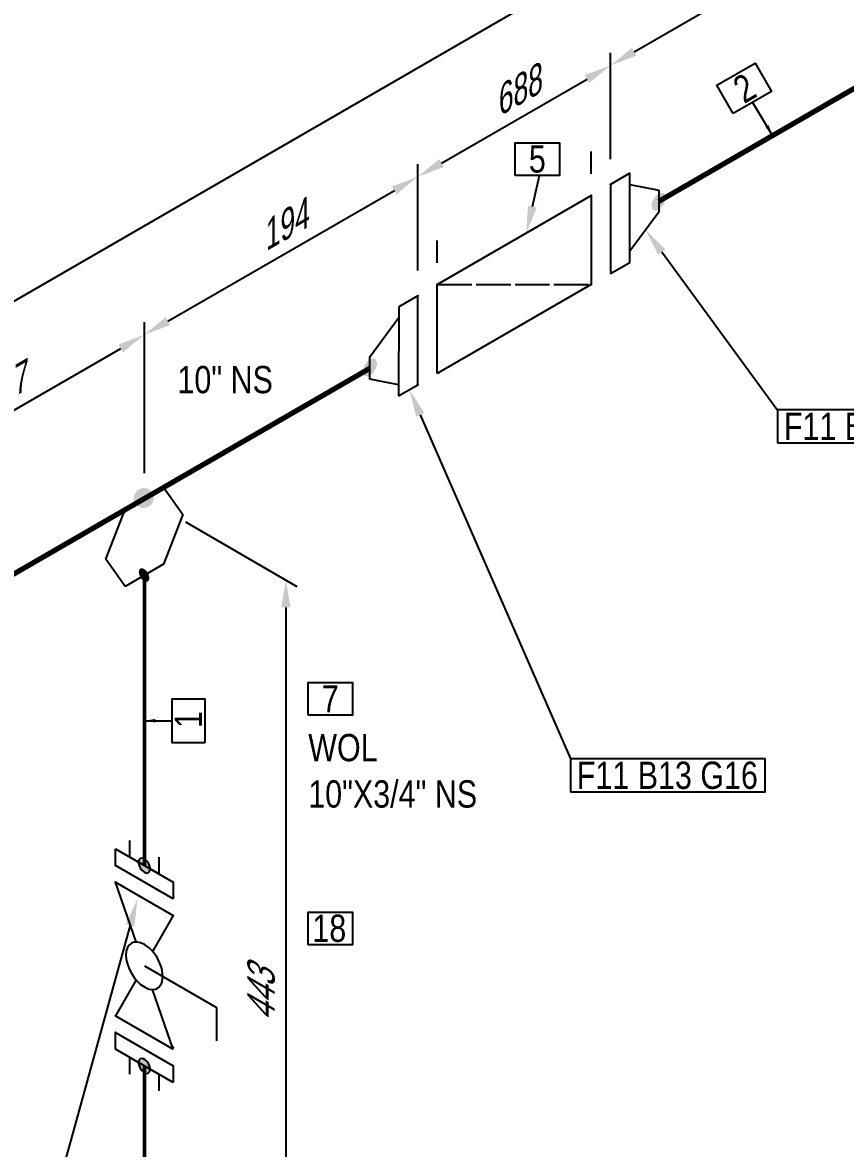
# Model space of a CAD drawing. Header units: millimetres. Extents: x 0 to 594, y 0 to 420.
# Drawn here: x 77.8 to 153.3, y 214.8 to 318 of the extents above; entities that cross this region are included whole.
import ezdxf
from ezdxf import colors
from ezdxf.entities.mleader import LeaderData, LeaderLine
from ezdxf.enums import TextEntityAlignment as Align
from ezdxf.math import Vec2, Vec3

# ---------------------------------------------------------------- set-up
doc = ezdxf.new("R2010")
doc.units = ezdxf.units.MM
doc.header["$LTSCALE"] = 0.25
doc.linetypes.add('HIDDEN2', pattern=[4.7625, 3.175, -1.5875])
for name, color, linetype in [('기호', 4, 'Continuous'), ('밸브', 4, 'Continuous'), ('용접', 1, 'Continuous'), ('주석', 7, 'Continuous'), ('치수', 1, 'Continuous')]:
    doc.layers.add(name, color=color, linetype=linetype)
doc.layers.add('파이프', color=3, linetype='Continuous', lineweight=70)
doc.layers.add('파이프 작은 보어', color=30, linetype='Continuous', lineweight=50)
doc.styles.add('AdskIsoAnnotation', font='arial.ttf', dxfattribs={"width": 0.8, "height": 1})
doc.styles.add('AdskIsoMetric', font='arial.ttf', dxfattribs={"width": 0.8, "height": 2.5})
doc.styles.add('AdskIsoMetric30', font='arial.ttf', dxfattribs={"width": 0.8, "oblique": 30, "height": 2.5})
doc.styles.get("Standard").update_dxf_attribs({"font": 'arial.ttf'})
doc.dimstyles.new('AdskIsoMetric', dxfattribs={"dimtxt": 2.5, "dimasz": 2.5, "dimexe": 1, "dimexo": 2, "dimgap": 0.8, "dimtad": 1, "dimdec": 0, "dimrnd": 1, "dimzin": 0, "dimdsep": 46, "dimtxsty": 'AdskIsoMetric', "dimcen": 0, "dimclrt": 7, "dimadec": 0, "dimazin": 0, "dimtfac": 1, "dimtdec": 0, "dimtmove": 1, "dimatfit": 3, "dimfxl": 0, "dimfrac": 2, "dimtolj": 1, "dimtzin": 0, "dimarcsym": 0})

# ---------------------------------------------------------------- blocks, each defined once
blk = doc.blocks.new('플랜지-1-IsoLeft')
at = {"color": 0, "linetype": 'ByBlock', "lineweight": -2}
blk.add_wipeout([(-0.1326, -0.1276), (-0.221, -0.0765), (0.1326, 0.1276), (0.221, 0.0765)], dxfattribs=at)
at = {"color": 0, "linetype": 'ByBlock', "lineweight": -2, "extrusion": (0, 0.816497, 0.57735)}
for p, q in [((-0.221, -0.0765), (0.1326, 0.1276)), ((0.221, 0.0765), (-0.1326, -0.1276)), ((0.1326, 0.1276), (0.221, 0.0765)), ((-0.1326, -0.1276), (-0.221, -0.0765))]:
    blk.add_line(p, q, dxfattribs=at)
at = {"color": 0, "linetype": 'ByBlock', "lineweight": -2}
blk.add_wipeout([(-0.1326, -0.1276), (-0.221, -0.0765), (0.1326, 0.1276), (0.221, 0.0765)], dxfattribs=at)
at = {"color": 0, "linetype": 'ByBlock', "lineweight": -2, "extrusion": (0, 0.816497, 0.57735)}
for p, q in [((-0.221, -0.0765), (0.1326, 0.1276)), ((0.221, 0.0765), (-0.1326, -0.1276)), ((0.1326, 0.1276), (0.221, 0.0765)), ((-0.1326, -0.1276), (-0.221, -0.0765))]:
    blk.add_line(p, q, dxfattribs=at)
blk = doc.blocks.new('개스킷-1-IsoLeft')
at = {"color": 0, "linetype": 'ByBlock', "lineweight": -2}
for p in [(0.1238, 0.1326), (0.221, 0.0765), (-0.221, -0.0765), (-0.1326, -0.1276)]:
    blk.add_point(p, dxfattribs=at)
blk = doc.blocks.new('볼 밸브-1-IsoLeft')
at = {"color": 0, "linetype": 'ByBlock', "lineweight": -2, "extrusion": (0, 0.816497, 0.57735)}
for p, q in [((-0.5303, 0.1021), (-0.1768, 0.3062)), ((-0.1768, 0.3062), (-0.0503, 0.0872)), ((-0.1511, 0.0289), (-0.5303, 0.1021)), ((0.1125, -0.065), (0.1125, -0.065)), ((0.5303, -0.1021), (0.151, -0.0291)), ((0.0503, -0.0872), (0.1768, -0.3062)), ((0.1768, -0.3062), (0.5303, -0.1021))]:
    blk.add_line(p, q, dxfattribs=at)
at = {"linetype": 'ByBlock'}
for start_param, end_param in [(2.356194, 5.497787), (-0.785398, 2.356194)]:
    blk.add_ellipse((0, 0), major_axis=(-0.1592, 0), ratio=0.57735, start_param=start_param, end_param=end_param, dxfattribs=at)
blk = doc.blocks.new('Operator_Lever-2-IsoLeft')
at = {"color": 0, "linetype": 'ByBlock', "lineweight": -2, "extrusion": (0, -0.816497, -0.57735)}
for p, q in [((0, 0), (0.4419, 0.2552)), ((0.4419, 0.2552), (0.6187, 0.1531))]:
    blk.add_line(p, q, dxfattribs=at)
blk = doc.blocks.new('플랜지WN-1-IsoLeft')
at = {"color": 0, "linetype": 'ByBlock', "lineweight": -2, "extrusion": (0, 0.816497, 0.57735)}
for p, q in [((0.1989, 0.0893), (-0.1547, -0.1148)), ((-0.1547, 0.0383), (-0.0663, 0.0893)), ((-0.0663, 0.0893), (0.1547, 0.0638)), ((0.2873, 0.0383), (0.1989, 0.0893)), ((-0.1105, -0.0893), (-0.1547, 0.0383)), ((-0.0663, -0.1659), (0.2873, 0.0383)), ((-0.1547, -0.1148), (-0.0663, -0.1659))]:
    blk.add_line(p, q, dxfattribs=at)
blk = doc.blocks.new('필터-스트레이너-2-Iso2DSkew90')
at = {"color": 0, "linetype": 'ByBlock', "lineweight": -2, "extrusion": (0.707107, -0.408248, 0.57735)}
for p, q in [((-7.07, 0), (7.07, 8.16)), ((-7.07, 0), (7.07, 8.16)), ((7.07, 8.16), (7.07, 0)), ((7.07, 8.16), (7.07, 0)), ((-7.07, -8.16), (-7.07, 0)), ((-7.07, -8.16), (-7.07, 0)), ((7.07, 0), (-7.07, -8.16)), ((7.07, 0), (-7.07, -8.16))]:
    blk.add_line(p, q, dxfattribs=at)
at = {"color": 0, "linetype": 'HIDDEN2', "lineweight": -2, "ltscale": 1.5, "extrusion": (0.707107, -0.408248, 0.57735)}
blk.add_line((-7.07, 0), (7.07, 0), dxfattribs=at)
at = {"color": 0, "linetype": 'HIDDEN2', "lineweight": -2, "extrusion": (0.707107, -0.408248, 0.57735)}
blk.add_line((-7.07, 0), (7.07, 0), dxfattribs=at)
blk = doc.blocks.new('*D93')
at = {"layer": 'Defpoints', "color": 0}
for p in [(90.73, 273.38), (88.96, 195.47), (101.95, 187.97)]:
    blk.add_point(p, dxfattribs=at)
at = {"layer": '치수', "color": 0, "lineweight": -2}
for p, q in [((92.73, 272.23), (102.95, 266.32)), ((101.95, 264.4), (101.95, 190.47)), ((90.96, 194.31), (102.95, 187.39))]:
    blk.add_line(p, q, dxfattribs=at)
at = {"layer": '치수', "color": 0}
for points in [[(101.53, 264.4), (102.37, 264.4), (101.95, 266.9)], [(101.53, 190.47), (102.37, 190.47), (101.95, 187.97)]]:
    blk.add_solid(points, dxfattribs=at)
at = {"layer": '치수', "color": 7, "insert": (99.69, 228.74), "char_height": 2.5, "attachment_point": 5, "rotation": 90, "style": 'AdskIsoMetric30'}
blk.add_mtext('\\A1;443', dxfattribs=at)
blk = doc.blocks.new('*D108')
at = {"layer": 'Defpoints', "color": 0}
for p in [(88.96, 289.4), (88.96, 274.4), (62.09, 262.97)]:
    blk.add_point(p, dxfattribs=at)
at = {"layer": '치수', "color": 0, "lineweight": -2}
for p, q in [((88.96, 276.71), (88.96, 290.56)), ((64.26, 275.14), (86.8, 288.15)), ((62.09, 265.28), (62.09, 275.04))]:
    blk.add_line(p, q, dxfattribs=at)
at = {"layer": '치수', "color": 0}
for points in [[(86.59, 288.51), (87, 287.79), (88.96, 289.4)], [(64.05, 275.5), (64.46, 274.78), (62.09, 273.89)]]:
    blk.add_solid(points, dxfattribs=at)
at = {"layer": '치수', "color": 7, "insert": (75.75, 284.39), "char_height": 2.5, "attachment_point": 5, "rotation": 30, "style": 'AdskIsoMetric30'}
blk.add_mtext('\\A1;267', dxfattribs=at)
blk = doc.blocks.new('*D109')
at = {"layer": 'Defpoints', "color": 0}
for p in [(114.06, 303.89), (114.06, 292.98), (88.96, 274.4)]:
    blk.add_point(p, dxfattribs=at)
at = {"layer": '치수', "color": 0, "lineweight": -2}
for p, q in [((114.06, 295.29), (114.06, 305.05)), ((91.13, 290.65), (111.9, 302.64)), ((88.96, 276.71), (88.96, 290.56))]:
    blk.add_line(p, q, dxfattribs=at)
at = {"layer": '치수', "color": 0}
for points in [[(111.69, 303), (112.11, 302.28), (114.06, 303.89)], [(90.92, 291.01), (91.33, 290.29), (88.96, 289.4)]]:
    blk.add_solid(points, dxfattribs=at)
at = {"layer": '치수', "color": 7, "insert": (101.51, 299.26), "char_height": 2.5, "attachment_point": 5, "rotation": 30, "style": 'AdskIsoMetric30'}
blk.add_mtext('\\A1;194', dxfattribs=at)
blk = doc.blocks.new('*D110')
at = {"layer": 'Defpoints', "color": 0}
for p in [(131.74, 314.1), (131.74, 303.18), (114.06, 292.98)]:
    blk.add_point(p, dxfattribs=at)
at = {"layer": '치수', "color": 0, "lineweight": -2}
for p, q in [((131.74, 305.49), (131.74, 315.25)), ((116.23, 305.14), (129.58, 312.85)), ((114.06, 295.29), (114.06, 305.05))]:
    blk.add_line(p, q, dxfattribs=at)
at = {"layer": '치수', "color": 0}
for points in [[(129.37, 313.21), (129.78, 312.49), (131.74, 314.1)], [(116.02, 305.5), (116.44, 304.78), (114.06, 303.89)]]:
    blk.add_solid(points, dxfattribs=at)
at = {"layer": '치수', "color": 7, "insert": (122.9, 311.62), "char_height": 2.5, "attachment_point": 5, "rotation": 30, "style": 'AdskIsoMetric30'}
blk.add_mtext('\\A1;688', dxfattribs=at)
blk = doc.blocks.new('개스킷 해치 표식-1-IsoLeft')
at = {"linetype": 'ByBlock', "lineweight": -2, "extrusion": (0, 0.816497, 0.57735)}
blk.add_line((0, 0), (-0.0884, -0.051), dxfattribs=at)
blk = doc.blocks.new('*D111')
at = {"layer": 'Defpoints', "color": 0}
for p in [(162.56, 331.89), (162.56, 320.97), (131.74, 303.18)]:
    blk.add_point(p, dxfattribs=at)
at = {"layer": '치수', "color": 0, "lineweight": -2}
for p, q in [((162.56, 323.28), (162.56, 333.05)), ((133.91, 315.35), (160.39, 330.64)), ((131.74, 305.49), (131.74, 315.25))]:
    blk.add_line(p, q, dxfattribs=at)
at = {"layer": '치수', "color": 0}
for points in [[(160.18, 331), (160.6, 330.28), (162.56, 331.89)], [(133.7, 315.71), (134.11, 314.99), (131.74, 314.1)]]:
    blk.add_solid(points, dxfattribs=at)
at = {"layer": '치수', "color": 7, "insert": (146.93, 325.49), "char_height": 2.5, "attachment_point": 5, "rotation": 30, "style": 'AdskIsoMetric30'}
blk.add_mtext('\\A1;367', dxfattribs=at)
blk = doc.blocks.new('*D114')
at = {"layer": 'Defpoints', "color": 0}
for p in [(212.87, 370.94), (212.87, 345.94), (62.09, 262.97)]:
    blk.add_point(p, dxfattribs=at)
at = {"layer": '치수', "color": 0, "lineweight": -2}
for p, q in [((212.87, 348.25), (212.87, 372.1)), ((64.26, 285.14), (210.71, 369.69)), ((62.09, 265.28), (62.09, 285.04))]:
    blk.add_line(p, q, dxfattribs=at)
at = {"layer": '치수', "color": 0}
for points in [[(210.5, 370.05), (210.92, 369.33), (212.87, 370.94)], [(64.05, 285.5), (64.46, 284.78), (62.09, 283.89)]]:
    blk.add_solid(points, dxfattribs=at)
at = {"layer": '치수', "color": 7, "insert": (137.48, 330.03), "char_height": 2.5, "attachment_point": 5, "rotation": 30, "style": 'AdskIsoMetric30'}
blk.add_mtext('\\A1;2206', dxfattribs=at)
blk = doc.blocks.new('Olet1-2-Iso2DSkew90')
at = {"color": 0, "linetype": 'ByBlock', "lineweight": -2, "extrusion": (-0.707107, 0.408248, -0.57735)}
for p, q in [((-1.77, -1.02), (1.77, 1.02)), ((1.77, 1.02), (3.54, -1.49)), ((-3.54, -5.58), (-1.77, -1.02)), ((3.54, -1.49), (1.77, -6.05)), ((-1.77, -8.09), (-3.54, -5.58)), ((1.77, -6.05), (-1.77, -8.09))]:
    blk.add_line(p, q, dxfattribs=at)
blk = doc.blocks.new('SocketWeld-1-IsoLeft')
blk.add_hatch(color=256).paths.add_polyline_path([(-0.0294, -0.0234), (-0.0291, -0.0234), (-0.0288, -0.0235), (-0.0285, -0.0236), (-0.0283, -0.0237), (-0.028, -0.0238), (-0.0277, -0.0239), (-0.0274, -0.0239), (-0.0271, -0.024), (-0.0268, -0.0241), (-0.0265, -0.0242), (-0.0263, -0.0243), (-0.026, -0.0244), (-0.0257, -0.0244), (-0.0254, -0.0245), (-0.0251, -0.0246), (-0.0248, -0.0247), (-0.0246, -0.0248), (-0.0243, -0.0249), (-0.024, -0.0249), (-0.0237, -0.025), (-0.0234, -0.0251), (-0.0231, -0.0252), (-0.0228, -0.0253), (-0.0226, -0.0254), (-0.0223, -0.0254), (-0.022, -0.0255), (-0.0217, -0.0256), (-0.0214, -0.0257), (-0.0211, -0.0258), (-0.0209, -0.0259), (-0.0206, -0.0259), (-0.0203, -0.026), (-0.02, -0.0261), (-0.0197, -0.0262), (-0.0194, -0.0263), (-0.0191, -0.0264), (-0.0189, -0.0265), (-0.0186, -0.0265), (-0.0183, -0.0266), (-0.018, -0.0267), (-0.0177, -0.0268), (-0.0174, -0.0269), (-0.0172, -0.027), (-0.0169, -0.027), (-0.0166, -0.0271), (-0.0163, -0.0272), (-0.016, -0.0273), (-0.0157, -0.0274), (-0.0155, -0.0275), (-0.0155, -0.0275), (-0.0151, -0.0275), (-0.0148, -0.0275), (-0.0145, -0.0275), (-0.0142, -0.0276), (-0.0139, -0.0276), (-0.0136, -0.0276), (-0.0132, -0.0277), (-0.0129, -0.0277), (-0.0126, -0.0277), (-0.0123, -0.0277), (-0.012, -0.0278), (-0.0117, -0.0278), (-0.0114, -0.0278), (-0.011, -0.0279), (-0.0107, -0.0279), (-0.0104, -0.0279), (-0.0101, -0.0279), (-0.0098, -0.028), (-0.0095, -0.028), (-0.0091, -0.028), (-0.0088, -0.0281), (-0.0085, -0.0281), (-0.0082, -0.0281), (-0.0079, -0.0281), (-0.0076, -0.0282), (-0.0073, -0.0282), (-0.0069, -0.0282), (-0.0066, -0.0283), (-0.0063, -0.0283), (-0.006, -0.0283), (-0.0057, -0.0283), (-0.0054, -0.0284), (-0.005, -0.0284), (-0.0047, -0.0284), (-0.0044, -0.0285), (-0.0041, -0.0285), (-0.0038, -0.0285), (-0.0035, -0.0286), (-0.0032, -0.0286), (-0.0028, -0.0286), (-0.0025, -0.0286), (-0.0022, -0.0287), (-0.0019, -0.0287), (-0.0016, -0.0287), (-0.0013, -0.0288), (-0.0009, -0.0288), (-0.0006, -0.0288), (-0.0003, -0.0288), (0, -0.0289), (0, -0.0289), (0.0003, -0.0288), (0.0006, -0.0288), (0.0009, -0.0288), (0.0013, -0.0288), (0.0016, -0.0287), (0.0019, -0.0287), (0.0022, -0.0287), (0.0025, -0.0286), (0.0028, -0.0286), (0.0032, -0.0286), (0.0035, -0.0286), (0.0038, -0.0285), (0.0041, -0.0285), (0.0044, -0.0285), (0.0047, -0.0284), (0.005, -0.0284), (0.0054, -0.0284), (0.0057, -0.0283), (0.006, -0.0283), (0.0063, -0.0283), (0.0066, -0.0283), (0.0069, -0.0282), (0.0073, -0.0282), (0.0076, -0.0282), (0.0079, -0.0281), (0.0082, -0.0281), (0.0085, -0.0281), (0.0088, -0.0281), (0.0091, -0.028), (0.0095, -0.028), (0.0098, -0.028), (0.0101, -0.0279), (0.0104, -0.0279), (0.0107, -0.0279), (0.011, -0.0279), (0.0114, -0.0278), (0.0117, -0.0278), (0.012, -0.0278), (0.0123, -0.0277), (0.0126, -0.0277), (0.0129, -0.0277), (0.0132, -0.0277), (0.0136, -0.0276), (0.0139, -0.0276), (0.0142, -0.0276), (0.0145, -0.0275), (0.0148, -0.0275), (0.0151, -0.0275), (0.0155, -0.0275), (0.0155, -0.0275), (0.0157, -0.0274), (0.016, -0.0273), (0.0163, -0.0272), (0.0166, -0.0271), (0.0169, -0.027), (0.0172, -0.027), (0.0174, -0.0269), (0.0177, -0.0268), (0.018, -0.0267), (0.0183, -0.0266), (0.0186, -0.0265), (0.0189, -0.0265), (0.0191, -0.0264), (0.0194, -0.0263), (0.0197, -0.0262), (0.02, -0.0261), (0.0203, -0.026), (0.0206, -0.0259), (0.0209, -0.0259), (0.0211, -0.0258), (0.0214, -0.0257), (0.0217, -0.0256), (0.022, -0.0255), (0.0223, -0.0254), (0.0226, -0.0254), (0.0228, -0.0253), (0.0231, -0.0252), (0.0234, -0.0251), (0.0237, -0.025), (0.024, -0.0249), (0.0243, -0.0249), (0.0246, -0.0248), (0.0248, -0.0247), (0.0251, -0.0246), (0.0254, -0.0245), (0.0257, -0.0244), (0.026, -0.0244), (0.0263, -0.0243), (0.0265, -0.0242), (0.0268, -0.0241), (0.0271, -0.024), (0.0274, -0.0239), (0.0277, -0.0239), (0.028, -0.0238), (0.0283, -0.0237), (0.0285, -0.0236), (0.0288, -0.0235), (0.0291, -0.0234), (0.0294, -0.0234), (0.0294, -0.0234), (0.0296, -0.0232), (0.0298, -0.0231), (0.0301, -0.023), (0.0303, -0.0228), (0.0305, -0.0227), (0.0307, -0.0226), (0.031, -0.0224), (0.0312, -0.0223), (0.0314, -0.0222), (0.0316, -0.0221), (0.0319, -0.0219), (0.0321, -0.0218), (0.0323, -0.0217), (0.0325, -0.0215), (0.0328, -0.0214), (0.033, -0.0213), (0.0332, -0.0211), (0.0335, -0.021), (0.0337, -0.0209), (0.0339, -0.0207), (0.0341, -0.0206), (0.0344, -0.0205), (0.0346, -0.0204), (0.0348, -0.0202), (0.035, -0.0201), (0.0353, -0.02), (0.0355, -0.0198), (0.0357, -0.0197), (0.0359, -0.0196), (0.0362, -0.0194), (0.0364, -0.0193), (0.0366, -0.0192), (0.0368, -0.0191), (0.0371, -0.0189), (0.0373, -0.0188), (0.0375, -0.0187), (0.0377, -0.0185), (0.038, -0.0184), (0.0382, -0.0183), (0.0384, -0.0181), (0.0386, -0.018), (0.0389, -0.0179), (0.0391, -0.0177), (0.0393, -0.0176), (0.0395, -0.0175), (0.0398, -0.0174), (0.04, -0.0172), (0.0402, -0.0171), (0.0405, -0.017), (0.0405, -0.017), (0.0406, -0.0168), (0.0407, -0.0166), (0.0409, -0.0165), (0.041, -0.0163), (0.0412, -0.0161), (0.0413, -0.016), (0.0415, -0.0158), (0.0416, -0.0157), (0.0418, -0.0155), (0.0419, -0.0153), (0.042, -0.0152), (0.0422, -0.015), (0.0423, -0.0148), (0.0425, -0.0147), (0.0426, -0.0145), (0.0428, -0.0143), (0.0429, -0.0142), (0.0431, -0.014), (0.0432, -0.0138), (0.0433, -0.0137), (0.0435, -0.0135), (0.0436, -0.0134), (0.0438, -0.0132), (0.0439, -0.013), (0.0441, -0.0129), (0.0442, -0.0127), (0.0444, -0.0125), (0.0445, -0.0124), (0.0447, -0.0122), (0.0448, -0.012), (0.0449, -0.0119), (0.0451, -0.0117), (0.0452, -0.0115), (0.0454, -0.0114), (0.0455, -0.0112), (0.0457, -0.0111), (0.0458, -0.0109), (0.046, -0.0107), (0.0461, -0.0106), (0.0462, -0.0104), (0.0464, -0.0102), (0.0465, -0.0101), (0.0467, -0.0099), (0.0468, -0.0097), (0.047, -0.0096), (0.0471, -0.0094), (0.0473, -0.0092), (0.0474, -0.0091), (0.0476, -0.0089), (0.0476, -0.0089), (0.0476, -0.0087), (0.0477, -0.0086), (0.0477, -0.0084), (0.0478, -0.0082), (0.0478, -0.008), (0.0479, -0.0078), (0.0479, -0.0076), (0.048, -0.0075), (0.048, -0.0073), (0.0481, -0.0071), (0.0481, -0.0069), (0.0482, -0.0067), (0.0482, -0.0066), (0.0483, -0.0064), (0.0483, -0.0062), (0.0484, -0.006), (0.0484, -0.0058), (0.0485, -0.0056), (0.0485, -0.0055), (0.0486, -0.0053), (0.0486, -0.0051), (0.0487, -0.0049), (0.0487, -0.0047), (0.0488, -0.0046), (0.0488, -0.0044), (0.0489, -0.0042), (0.0489, -0.004), (0.049, -0.0038), (0.049, -0.0036), (0.0491, -0.0035), (0.0491, -0.0033), (0.0492, -0.0031), (0.0492, -0.0029), (0.0493, -0.0027), (0.0493, -0.0025), (0.0494, -0.0024), (0.0494, -0.0022), (0.0495, -0.002), (0.0495, -0.0018), (0.0496, -0.0016), (0.0496, -0.0015), (0.0497, -0.0013), (0.0497, -0.0011), (0.0498, -0.0009), (0.0498, -0.0007), (0.0499, -0.0005), (0.0499, -0.0004), (0.05, -0.0002), (0.05, 0), (0.05, 0), (0.05, 0.0002), (0.0499, 0.0004), (0.0499, 0.0005), (0.0498, 0.0007), (0.0498, 0.0009), (0.0497, 0.0011), (0.0497, 0.0013), (0.0496, 0.0015), (0.0496, 0.0016), (0.0495, 0.0018), (0.0495, 0.002), (0.0494, 0.0022), (0.0494, 0.0024), (0.0493, 0.0025), (0.0493, 0.0027), (0.0492, 0.0029), (0.0492, 0.0031), (0.0491, 0.0033), (0.0491, 0.0035), (0.049, 0.0036), (0.049, 0.0038), (0.0489, 0.004), (0.0489, 0.0042), (0.0488, 0.0044), (0.0488, 0.0046), (0.0487, 0.0047), (0.0487, 0.0049), (0.0486, 0.0051), (0.0486, 0.0053), (0.0485, 0.0055), (0.0485, 0.0056), (0.0484, 0.0058), (0.0484, 0.006), (0.0483, 0.0062), (0.0483, 0.0064), (0.0482, 0.0066), (0.0482, 0.0067), (0.0481, 0.0069), (0.0481, 0.0071), (0.048, 0.0073), (0.048, 0.0075), (0.0479, 0.0076), (0.0479, 0.0078), (0.0478, 0.008), (0.0478, 0.0082), (0.0477, 0.0084), (0.0477, 0.0086), (0.0476, 0.0087), (0.0476, 0.0089), (0.0476, 0.0089), (0.0474, 0.0091), (0.0473, 0.0092), (0.0471, 0.0094), (0.047, 0.0096), (0.0468, 0.0097), (0.0467, 0.0099), (0.0465, 0.0101), (0.0464, 0.0102), (0.0462, 0.0104), (0.0461, 0.0106), (0.046, 0.0107), (0.0458, 0.0109), (0.0457, 0.0111), (0.0455, 0.0112), (0.0454, 0.0114), (0.0452, 0.0115), (0.0451, 0.0117), (0.0449, 0.0119), (0.0448, 0.012), (0.0447, 0.0122), (0.0445, 0.0124), (0.0444, 0.0125), (0.0442, 0.0127), (0.0441, 0.0129), (0.0439, 0.013), (0.0438, 0.0132), (0.0436, 0.0134), (0.0435, 0.0135), (0.0433, 0.0137), (0.0432, 0.0138), (0.0431, 0.014), (0.0429, 0.0142), (0.0428, 0.0143), (0.0426, 0.0145), (0.0425, 0.0147), (0.0423, 0.0148), (0.0422, 0.015), (0.042, 0.0152), (0.0419, 0.0153), (0.0418, 0.0155), (0.0416, 0.0157), (0.0415, 0.0158), (0.0413, 0.016), (0.0412, 0.0161), (0.041, 0.0163), (0.0409, 0.0165), (0.0407, 0.0166), (0.0406, 0.0168), (0.0405, 0.017), (0.0405, 0.017), (0.0402, 0.0171), (0.04, 0.0172), (0.0398, 0.0174), (0.0395, 0.0175), (0.0393, 0.0176), (0.0391, 0.0177), (0.0389, 0.0179), (0.0386, 0.018), (0.0384, 0.0181), (0.0382, 0.0183), (0.038, 0.0184), (0.0377, 0.0185), (0.0375, 0.0187), (0.0373, 0.0188), (0.0371, 0.0189), (0.0368, 0.0191), (0.0366, 0.0192), (0.0364, 0.0193), (0.0362, 0.0194), (0.0359, 0.0196), (0.0357, 0.0197), (0.0355, 0.0198), (0.0353, 0.02), (0.035, 0.0201), (0.0348, 0.0202), (0.0346, 0.0204), (0.0344, 0.0205), (0.0341, 0.0206), (0.0339, 0.0207), (0.0337, 0.0209), (0.0335, 0.021), (0.0332, 0.0211), (0.033, 0.0213), (0.0328, 0.0214), (0.0325, 0.0215), (0.0323, 0.0217), (0.0321, 0.0218), (0.0319, 0.0219), (0.0316, 0.0221), (0.0314, 0.0222), (0.0312, 0.0223), (0.031, 0.0224), (0.0307, 0.0226), (0.0305, 0.0227), (0.0303, 0.0228), (0.0301, 0.023), (0.0298, 0.0231), (0.0296, 0.0232), (0.0294, 0.0234), (0.0294, 0.0234), (0.0291, 0.0234), (0.0288, 0.0235), (0.0285, 0.0236), (0.0283, 0.0237), (0.028, 0.0238), (0.0277, 0.0239), (0.0274, 0.0239), (0.0271, 0.024), (0.0268, 0.0241), (0.0265, 0.0242), (0.0263, 0.0243), (0.026, 0.0244), (0.0257, 0.0244), (0.0254, 0.0245), (0.0251, 0.0246), (0.0248, 0.0247), (0.0246, 0.0248), (0.0243, 0.0249), (0.024, 0.0249), (0.0237, 0.025), (0.0234, 0.0251), (0.0231, 0.0252), (0.0228, 0.0253), (0.0226, 0.0254), (0.0223, 0.0254), (0.022, 0.0255), (0.0217, 0.0256), (0.0214, 0.0257), (0.0211, 0.0258), (0.0209, 0.0259), (0.0206, 0.0259), (0.0203, 0.026), (0.02, 0.0261), (0.0197, 0.0262), (0.0194, 0.0263), (0.0191, 0.0264), (0.0189, 0.0265), (0.0186, 0.0265), (0.0183, 0.0266), (0.018, 0.0267), (0.0177, 0.0268), (0.0174, 0.0269), (0.0172, 0.027), (0.0169, 0.027), (0.0166, 0.0271), (0.0163, 0.0272), (0.016, 0.0273), (0.0157, 0.0274), (0.0155, 0.0275), (0.0155, 0.0275), (0.0151, 0.0275), (0.0148, 0.0275), (0.0145, 0.0275), (0.0142, 0.0276), (0.0139, 0.0276), (0.0136, 0.0276), (0.0132, 0.0277), (0.0129, 0.0277), (0.0126, 0.0277), (0.0123, 0.0277), (0.012, 0.0278), (0.0117, 0.0278), (0.0114, 0.0278), (0.011, 0.0279), (0.0107, 0.0279), (0.0104, 0.0279), (0.0101, 0.0279), (0.0098, 0.028), (0.0095, 0.028), (0.0091, 0.028), (0.0088, 0.0281), (0.0085, 0.0281), (0.0082, 0.0281), (0.0079, 0.0281), (0.0076, 0.0282), (0.0073, 0.0282), (0.0069, 0.0282), (0.0066, 0.0283), (0.0063, 0.0283), (0.006, 0.0283), (0.0057, 0.0283), (0.0054, 0.0284), (0.005, 0.0284), (0.0047, 0.0284), (0.0044, 0.0285), (0.0041, 0.0285), (0.0038, 0.0285), (0.0035, 0.0286), (0.0032, 0.0286), (0.0028, 0.0286), (0.0025, 0.0286), (0.0022, 0.0287), (0.0019, 0.0287), (0.0016, 0.0287), (0.0013, 0.0288), (0.0009, 0.0288), (0.0006, 0.0288), (0.0003, 0.0288), (0, 0.0289), (0, 0.0289), (-0.0003, 0.0288), (-0.0006, 0.0288), (-0.0009, 0.0288), (-0.0013, 0.0288), (-0.0016, 0.0287), (-0.0019, 0.0287), (-0.0022, 0.0287), (-0.0025, 0.0286), (-0.0028, 0.0286), (-0.0032, 0.0286), (-0.0035, 0.0286), (-0.0038, 0.0285), (-0.0041, 0.0285), (-0.0044, 0.0285), (-0.0047, 0.0284), (-0.005, 0.0284), (-0.0054, 0.0284), (-0.0057, 0.0283), (-0.006, 0.0283), (-0.0063, 0.0283), (-0.0066, 0.0283), (-0.0069, 0.0282), (-0.0073, 0.0282), (-0.0076, 0.0282), (-0.0079, 0.0281), (-0.0082, 0.0281), (-0.0085, 0.0281), (-0.0088, 0.0281), (-0.0091, 0.028), (-0.0095, 0.028), (-0.0098, 0.028), (-0.0101, 0.0279), (-0.0104, 0.0279), (-0.0107, 0.0279), (-0.011, 0.0279), (-0.0114, 0.0278), (-0.0117, 0.0278), (-0.012, 0.0278), (-0.0123, 0.0277), (-0.0126, 0.0277), (-0.0129, 0.0277), (-0.0132, 0.0277), (-0.0136, 0.0276), (-0.0139, 0.0276), (-0.0142, 0.0276), (-0.0145, 0.0275), (-0.0148, 0.0275), (-0.0151, 0.0275), (-0.0155, 0.0275), (-0.0155, 0.0275), (-0.0157, 0.0274), (-0.016, 0.0273), (-0.0163, 0.0272), (-0.0166, 0.0271), (-0.0169, 0.027), (-0.0172, 0.027), (-0.0174, 0.0269), (-0.0177, 0.0268), (-0.018, 0.0267), (-0.0183, 0.0266), (-0.0186, 0.0265), (-0.0189, 0.0265), (-0.0191, 0.0264), (-0.0194, 0.0263), (-0.0197, 0.0262), (-0.02, 0.0261), (-0.0203, 0.026), (-0.0206, 0.0259), (-0.0209, 0.0259), (-0.0211, 0.0258), (-0.0214, 0.0257), (-0.0217, 0.0256), (-0.022, 0.0255), (-0.0223, 0.0254), (-0.0226, 0.0254), (-0.0228, 0.0253), (-0.0231, 0.0252), (-0.0234, 0.0251), (-0.0237, 0.025), (-0.024, 0.0249), (-0.0243, 0.0249), (-0.0246, 0.0248), (-0.0248, 0.0247), (-0.0251, 0.0246), (-0.0254, 0.0245), (-0.0257, 0.0244), (-0.026, 0.0244), (-0.0263, 0.0243), (-0.0265, 0.0242), (-0.0268, 0.0241), (-0.0271, 0.024), (-0.0274, 0.0239), (-0.0277, 0.0239), (-0.028, 0.0238), (-0.0283, 0.0237), (-0.0285, 0.0236), (-0.0288, 0.0235), (-0.0291, 0.0234), (-0.0294, 0.0234), (-0.0294, 0.0234), (-0.0296, 0.0232), (-0.0298, 0.0231), (-0.0301, 0.023), (-0.0303, 0.0228), (-0.0305, 0.0227), (-0.0307, 0.0226), (-0.031, 0.0224), (-0.0312, 0.0223), (-0.0314, 0.0222), (-0.0316, 0.0221), (-0.0319, 0.0219), (-0.0321, 0.0218), (-0.0323, 0.0217), (-0.0325, 0.0215), (-0.0328, 0.0214), (-0.033, 0.0213), (-0.0332, 0.0211), (-0.0335, 0.021), (-0.0337, 0.0209), (-0.0339, 0.0207), (-0.0341, 0.0206), (-0.0344, 0.0205), (-0.0346, 0.0204), (-0.0348, 0.0202), (-0.035, 0.0201), (-0.0353, 0.02), (-0.0355, 0.0198), (-0.0357, 0.0197), (-0.0359, 0.0196), (-0.0362, 0.0194), (-0.0364, 0.0193), (-0.0366, 0.0192), (-0.0368, 0.0191), (-0.0371, 0.0189), (-0.0373, 0.0188), (-0.0375, 0.0187), (-0.0377, 0.0185), (-0.038, 0.0184), (-0.0382, 0.0183), (-0.0384, 0.0181), (-0.0386, 0.018), (-0.0389, 0.0179), (-0.0391, 0.0177), (-0.0393, 0.0176), (-0.0395, 0.0175), (-0.0398, 0.0174), (-0.04, 0.0172), (-0.0402, 0.0171), (-0.0405, 0.017), (-0.0405, 0.017), (-0.0406, 0.0168), (-0.0407, 0.0166), (-0.0409, 0.0165), (-0.041, 0.0163), (-0.0412, 0.0161), (-0.0413, 0.016), (-0.0415, 0.0158), (-0.0416, 0.0157), (-0.0418, 0.0155), (-0.0419, 0.0153), (-0.042, 0.0152), (-0.0422, 0.015), (-0.0423, 0.0148), (-0.0425, 0.0147), (-0.0426, 0.0145), (-0.0428, 0.0143), (-0.0429, 0.0142), (-0.0431, 0.014), (-0.0432, 0.0138), (-0.0433, 0.0137), (-0.0435, 0.0135), (-0.0436, 0.0134), (-0.0438, 0.0132), (-0.0439, 0.013), (-0.0441, 0.0129), (-0.0442, 0.0127), (-0.0444, 0.0125), (-0.0445, 0.0124), (-0.0447, 0.0122), (-0.0448, 0.012), (-0.0449, 0.0119), (-0.0451, 0.0117), (-0.0452, 0.0115), (-0.0454, 0.0114), (-0.0455, 0.0112), (-0.0457, 0.0111), (-0.0458, 0.0109), (-0.046, 0.0107), (-0.0461, 0.0106), (-0.0462, 0.0104), (-0.0464, 0.0102), (-0.0465, 0.0101), (-0.0467, 0.0099), (-0.0468, 0.0097), (-0.047, 0.0096), (-0.0471, 0.0094), (-0.0473, 0.0092), (-0.0474, 0.0091), (-0.0476, 0.0089), (-0.0476, 0.0089), (-0.0476, 0.0087), (-0.0477, 0.0086), (-0.0477, 0.0084), (-0.0478, 0.0082), (-0.0478, 0.008), (-0.0479, 0.0078), (-0.0479, 0.0076), (-0.048, 0.0075), (-0.048, 0.0073), (-0.0481, 0.0071), (-0.0481, 0.0069), (-0.0482, 0.0067), (-0.0482, 0.0066), (-0.0483, 0.0064), (-0.0483, 0.0062), (-0.0484, 0.006), (-0.0484, 0.0058), (-0.0485, 0.0056), (-0.0485, 0.0055), (-0.0486, 0.0053), (-0.0486, 0.0051), (-0.0487, 0.0049), (-0.0487, 0.0047), (-0.0488, 0.0046), (-0.0488, 0.0044), (-0.0489, 0.0042), (-0.0489, 0.004), (-0.049, 0.0038), (-0.049, 0.0036), (-0.0491, 0.0035), (-0.0491, 0.0033), (-0.0492, 0.0031), (-0.0492, 0.0029), (-0.0493, 0.0027), (-0.0493, 0.0025), (-0.0494, 0.0024), (-0.0494, 0.0022), (-0.0495, 0.002), (-0.0495, 0.0018), (-0.0496, 0.0016), (-0.0496, 0.0015), (-0.0497, 0.0013), (-0.0497, 0.0011), (-0.0498, 0.0009), (-0.0498, 0.0007), (-0.0499, 0.0005), (-0.0499, 0.0004), (-0.05, 0.0002), (-0.05, 0), (-0.05, 0), (-0.05, -0.0002), (-0.0499, -0.0004), (-0.0499, -0.0005), (-0.0498, -0.0007), (-0.0498, -0.0009), (-0.0497, -0.0011), (-0.0497, -0.0013), (-0.0496, -0.0015), (-0.0496, -0.0016), (-0.0495, -0.0018), (-0.0495, -0.002), (-0.0494, -0.0022), (-0.0494, -0.0024), (-0.0493, -0.0025), (-0.0493, -0.0027), (-0.0492, -0.0029), (-0.0492, -0.0031), (-0.0491, -0.0033), (-0.0491, -0.0035), (-0.049, -0.0036), (-0.049, -0.0038), (-0.0489, -0.004), (-0.0489, -0.0042), (-0.0488, -0.0044), (-0.0488, -0.0046), (-0.0487, -0.0047), (-0.0487, -0.0049), (-0.0486, -0.0051), (-0.0486, -0.0053), (-0.0485, -0.0055), (-0.0485, -0.0056), (-0.0484, -0.0058), (-0.0484, -0.006), (-0.0483, -0.0062), (-0.0483, -0.0064), (-0.0482, -0.0066), (-0.0482, -0.0067), (-0.0481, -0.0069), (-0.0481, -0.0071), (-0.048, -0.0073), (-0.048, -0.0075), (-0.0479, -0.0076), (-0.0479, -0.0078), (-0.0478, -0.008), (-0.0478, -0.0082), (-0.0477, -0.0084), (-0.0477, -0.0086), (-0.0476, -0.0087), (-0.0476, -0.0089), (-0.0476, -0.0089), (-0.0474, -0.0091), (-0.0473, -0.0092), (-0.0471, -0.0094), (-0.047, -0.0096), (-0.0468, -0.0097), (-0.0467, -0.0099), (-0.0465, -0.0101), (-0.0464, -0.0102), (-0.0462, -0.0104), (-0.0461, -0.0106), (-0.046, -0.0107), (-0.0458, -0.0109), (-0.0457, -0.0111), (-0.0455, -0.0112), (-0.0454, -0.0114), (-0.0452, -0.0115), (-0.0451, -0.0117), (-0.0449, -0.0119), (-0.0448, -0.012), (-0.0447, -0.0122), (-0.0445, -0.0124), (-0.0444, -0.0125), (-0.0442, -0.0127), (-0.0441, -0.0129), (-0.0439, -0.013), (-0.0438, -0.0132), (-0.0436, -0.0134), (-0.0435, -0.0135), (-0.0433, -0.0137), (-0.0432, -0.0138), (-0.0431, -0.014), (-0.0429, -0.0142), (-0.0428, -0.0143), (-0.0426, -0.0145), (-0.0425, -0.0147), (-0.0423, -0.0148), (-0.0422, -0.015), (-0.042, -0.0152), (-0.0419, -0.0153), (-0.0418, -0.0155), (-0.0416, -0.0157), (-0.0415, -0.0158), (-0.0413, -0.016), (-0.0412, -0.0161), (-0.041, -0.0163), (-0.0409, -0.0165), (-0.0407, -0.0166), (-0.0406, -0.0168), (-0.0405, -0.017), (-0.0405, -0.017), (-0.0402, -0.0171), (-0.04, -0.0172), (-0.0398, -0.0174), (-0.0395, -0.0175), (-0.0393, -0.0176), (-0.0391, -0.0177), (-0.0389, -0.0179), (-0.0386, -0.018), (-0.0384, -0.0181), (-0.0382, -0.0183), (-0.038, -0.0184), (-0.0377, -0.0185), (-0.0375, -0.0187), (-0.0373, -0.0188), (-0.0371, -0.0189), (-0.0368, -0.0191), (-0.0366, -0.0192), (-0.0364, -0.0193), (-0.0362, -0.0194), (-0.0359, -0.0196), (-0.0357, -0.0197), (-0.0355, -0.0198), (-0.0353, -0.02), (-0.035, -0.0201), (-0.0348, -0.0202), (-0.0346, -0.0204), (-0.0344, -0.0205), (-0.0341, -0.0206), (-0.0339, -0.0207), (-0.0337, -0.0209), (-0.0335, -0.021), (-0.0332, -0.0211), (-0.033, -0.0213), (-0.0328, -0.0214), (-0.0325, -0.0215), (-0.0323, -0.0217), (-0.0321, -0.0218), (-0.0319, -0.0219), (-0.0316, -0.0221), (-0.0314, -0.0222), (-0.0312, -0.0223), (-0.031, -0.0224), (-0.0307, -0.0226), (-0.0305, -0.0227), (-0.0303, -0.0228), (-0.0301, -0.023), (-0.0298, -0.0231), (-0.0296, -0.0232)], flags=0)
at = {"color": 0, "linetype": 'ByBlock', "lineweight": -2, "extrusion": (0, 0.816497, 0.57735)}
for p, q in [((0, 0.1021), (0.0884, 0.051)), ((0.0884, 0.051), (-0.0884, -0.051)), ((-0.0476, 0.0089), (-0.05, 0)), ((-0.05, 0), (-0.0476, -0.0089)), ((-0.0405, 0.017), (-0.0476, 0.0089)), ((-0.0294, 0.0234), (-0.0405, 0.017)), ((-0.0155, 0.0275), (-0.0294, 0.0234)), ((0, 0.0289), (-0.0155, 0.0275)), ((0.0155, 0.0275), (0, 0.0289)), ((0.0294, 0.0234), (0.0155, 0.0275)), ((0.0405, 0.017), (0.0294, 0.0234)), ((0.0476, 0.0089), (0.0405, 0.017)), ((0.05, 0), (0.0476, 0.0089)), ((0.0476, -0.0089), (0.05, 0)), ((-0.0884, -0.051), (-0.1768, 0)), ((-0.0476, -0.0089), (-0.0405, -0.017)), ((-0.0405, -0.017), (-0.0294, -0.0234)), ((-0.0294, -0.0234), (-0.0155, -0.0275)), ((-0.0155, -0.0275), (0, -0.0289)), ((0, -0.0289), (0.0155, -0.0275)), ((0.0155, -0.0275), (0.0294, -0.0234)), ((0.0294, -0.0234), (0.0405, -0.017)), ((0.0405, -0.017), (0.0476, -0.0089))]:
    blk.add_line(p, q, dxfattribs=at)
blk = doc.blocks.new('Weld-1-IsoLeft')
blk.add_hatch(color=256).paths.add_polyline_path([(-0.0293, 0.019), (-0.0343, 0.0155), (-0.0383, 0.0116), (-0.041, 0.0073), (-0.0424, 0.0028), (-0.0424, -0.0017), (-0.041, -0.0062), (-0.0383, -0.0105), (-0.0343, -0.0145), (-0.0293, -0.0179), (-0.0232, -0.0209), (-0.0164, -0.0231), (-0.009, -0.0247), (-0.0012, -0.0255), (0.0067, -0.0255), (0.0145, -0.0247), (0.0219, -0.0231), (0.0287, -0.0209), (0.0348, -0.0179), (0.0398, -0.0145), (0.0438, -0.0105), (0.0465, -0.0062), (0.0479, -0.0017), (0.0479, 0.0028), (0.0465, 0.0073), (0.0438, 0.0116), (0.0398, 0.0155), (0.0348, 0.019), (0.0287, 0.022), (0.0219, 0.0242), (0.0145, 0.0258), (0.0067, 0.0266), (-0.0012, 0.0266), (-0.009, 0.0258), (-0.0164, 0.0242), (-0.0232, 0.022)], is_closed=False, flags=0)
blk = doc.blocks.new('Buttweld')
at = {"lineweight": -2}
blk.add_hatch(color=0, dxfattribs=at).paths.add_polyline_path([(0.044, -0.0026), (0.0433, 0.0053), (0.0413, 0.0129), (0.0379, 0.02), (0.0334, 0.0265), (0.0278, 0.0321), (0.0214, 0.0366), (0.0142, 0.0399), (0.0066, 0.042), (-0.0013, 0.0427), (-0.0091, 0.042), (-0.0168, 0.0399), (-0.0239, 0.0366), (-0.0304, 0.0321), (-0.036, 0.0265), (-0.0405, 0.02), (-0.0438, 0.0129), (-0.0459, 0.0053), (-0.0466, -0.0026), (-0.0459, -0.0105), (-0.0438, -0.0181), (-0.0405, -0.0252), (-0.036, -0.0317), (-0.0304, -0.0373), (-0.0239, -0.0418), (-0.0168, -0.0452), (-0.0091, -0.0472), (-0.0013, -0.0479), (0.0066, -0.0472), (0.0142, -0.0452), (0.0214, -0.0418), (0.0278, -0.0373), (0.0334, -0.0317), (0.0379, -0.0252), (0.0413, -0.0181), (0.0433, -0.0105)], is_closed=False, flags=0)
blk = doc.blocks.new('AnnoRect')
at = {"color": 0, "linetype": 'ByBlock', "lineweight": -2}
blk.add_wipeout([(-0.8095, -0.6), (-0.8095, 0.6), (0.8095, 0.6), (0.8095, -0.6)], dxfattribs=at)
blk.add_lwpolyline([(-0.8095, -0.6), (-0.8095, 0.6), (0.8095, 0.6), (0.8095, -0.6)], close=True, dxfattribs=at)
at = {"color": 0, "linetype": 'ByBlock', "lineweight": -2, "style": 'AdskIsoAnnotation', "width": 0.8}
blk.add_attdef('XX', text='', height=1, dxfattribs=at).set_placement((0, 0), align=Align.MIDDLE_CENTER)

msp = doc.modelspace()

# ---------------------------------------------------------------- linework, layer by layer
at = {"layer": '파이프'}
for points in [[(136.16, 301.652), (158.137, 314.34)], [(68.278, 262.46), (109.644, 286.342)]]:
    msp.add_lwpolyline(points, dxfattribs=at)

# ---------------------------------------------------------------- block references
at = {"layer": '기호'}
for name, p in [('필터-스트레이너-2-Iso2DSkew90', (122.902, 293.997)), ('Olet1-2-Iso2DSkew90', (88.961, 274.401))]:
    msp.add_blockref(name, p, dxfattribs=at)
at = {"layer": '밸브'}
for name, p, xscale, yscale, zscale, rotation in [('플랜지WN-1-IsoLeft', (133.951, 300.376), 20, 20, 20, 239.9999999999422), ('개스킷-1-IsoLeft', (130.857, 298.59), 20, 20, 20, 240.0000000001444), ('개스킷-1-IsoLeft', (114.947, 289.404), 20, 20, 20, 239.9999999999999), ('플랜지WN-1-IsoLeft', (111.854, 287.618), 20, 20, 20, 60.00000000011553), ('개스킷-1-IsoLeft', (88.961, 238.423), 15, 15, 15, 299.9999999999999), ('플랜지-1-IsoLeft', (88.961, 223.114), 15, 15, 15, 119.9999999998075)]:
    msp.add_blockref(name, p, dxfattribs=dict(at, xscale=xscale, yscale=yscale, zscale=zscale, rotation=rotation))
at = {"layer": '용접'}
for name, p, xscale, yscale, zscale, rotation in [('Weld-1-IsoLeft', (136.16, 301.652), 20, 20, 20, 239.9999999999999), ('Weld-1-IsoLeft', (109.644, 286.342), 20, 20, 20, 59.99999999999999), ('Buttweld', (88.961, 274.401), 20, 20, 20, 270), ('Weld-1-IsoLeft', (88.961, 267.33), 15, 15, 15, 120.0000000000112)]:
    msp.add_blockref(name, p, dxfattribs=dict(at, xscale=xscale, yscale=yscale, zscale=zscale, rotation=rotation))
at = {"layer": '주석'}
ref = msp.add_blockref('AnnoRect', (106.024, 256.007), dxfattribs=dict(at, xscale=2.5, yscale=2.5, zscale=2.5))
ref.add_attrib('XX_001', '7', (105.244, 254.757), dxfattribs={"layer": '0', "color": 0, "linetype": 'ByBlock', "lineweight": -2, "height": 2.5, "style": 'AdskIsoAnnotation', "width": 0.8})
ref = msp.add_blockref('AnnoRect', (106.024, 234.956), dxfattribs=dict(at, xscale=2.5, yscale=2.5, zscale=2.5))
ref.add_attrib('XX_001', '18', (104.379, 233.722), dxfattribs={"layer": '0', "color": 0, "linetype": 'ByBlock', "lineweight": -2, "height": 2.5, "style": 'AdskIsoAnnotation', "width": 0.8})
at = {"layer": '치수', "xscale": 20, "yscale": 20, "zscale": 20, "rotation": 239.9999999999999}
for p in [(129.973, 304.162), (115.831, 295.997)]:
    msp.add_blockref('개스킷 해치 표식-1-IsoLeft', p, dxfattribs=at)

# ---------------------------------------------------------------- texts
at = {"layer": '주석', "char_height": 2.5, "attachment_point": 7, "style": 'AdskIsoAnnotation'}
for s, insert in [('{\\Q0;10" NS}', (92, 284)), ('{\\Q0;WOL}', (104, 250.254)), ('{\\Q0;10"X3/4" NS}', (104, 246))]:
    msp.add_mtext(s, dxfattribs=dict(at, insert=insert))

# ---------------------------------------------------------------- dimensions: what is measured, and where the dimension line sits
at = {"layer": '치수'}
for base, p1, p2, text, override, picture, middle in [((212.873, 370.942), (62.091, 262.97), (212.873, 345.942), '2206', {"dimtad": 0, "dimlfac": 12.820738, "dimtxsty": 'AdskIsoMetric30', "dimse1": 0, "dimse2": 0, "dimsd1": 0, "dimsd2": 0, "dimtmove": 1}, '*D114', (137.482, 330.032)), ((162.557, 331.892), (131.741, 303.183), (162.557, 320.974), '367', {"dimtad": 0, "dimlfac": 10.300142, "dimtxsty": 'AdskIsoMetric30', "dimse1": 0, "dimse2": 0, "dimsd1": 0, "dimsd2": 0, "dimtmove": 1}, '*D111', (146.929, 325.486)), ((131.741, 314.1), (114.063, 292.977), (131.741, 303.183), '688', {"dimtad": 0, "dimlfac": 33.729474, "dimtxsty": 'AdskIsoMetric30', "dimse1": 0, "dimse2": 0, "dimsd1": 0, "dimsd2": 0, "dimtmove": 1}, '*D110', (122.902, 311.615)), ((114.063, 303.894), (88.961, 274.401), (114.063, 292.977), '194', {"dimtad": 0, "dimlfac": 6.256198, "dimtxsty": 'AdskIsoMetric30', "dimse1": 0, "dimse2": 0, "dimsd1": 0, "dimsd2": 0, "dimtmove": 1}, '*D109', (101.512, 299.265)), ((88.961, 289.401), (62.091, 262.97), (88.961, 274.401), '267', {"dimtad": 0, "dimlfac": 9.19525, "dimtxsty": 'AdskIsoMetric30', "dimse1": 0, "dimse2": 0, "dimsd1": 0, "dimsd2": 0, "dimtmove": 1}, '*D108', (75.746, 284.389))]:
    dim = msp.add_linear_dim(base=base, p1=p1, p2=p2, angle=30, text=text, dimstyle='AdskIsoMetric', override=override, dxfattribs=at)
    dim.commit()
    dim.dimension.update_dxf_attribs({"geometry": picture, "text_midpoint": middle, "dimtype": 160})

# ---------------------------------------------------------------- leaders
at = {"layer": '주석'}
ml = msp.add_multileader_mtext('Standard', dxfattribs=at)
ml.set_content('')
ml.set_leader_properties()
ml.build(insert=Vec2(0, 0))
ml.multileader.update_dxf_attribs({"dogleg_length": 0, "arrow_head_size": 0})
ctx = ml.context
ctx.base_point, ctx.arrow_head_size = Vec3(144.775, 310.716), 0
notes = []
notes.append((ctx, [(0, (1, 1, 0), (144.775, 310.716), (-1, 0), 0, [(0, [(146.606, 307.683)], 0, [])])]))
ctx.mtext, ml.multileader.dxf.content_type = None, 0
ml = msp.add_multileader_mtext('Standard', dxfattribs=at)
ml.set_content('')
ml.set_leader_properties()
ml.build(insert=Vec2(0, 0))
ml.multileader.update_dxf_attribs({"dogleg_length": 0, "arrow_head_size": 2.5})
ctx = ml.context
ctx.base_point, ctx.arrow_head_size = Vec3(125.231, 304), 2.5
notes.append((ctx, [(0, (1, 1, 0), (125.231, 304), (-1, 0), 0, [(0, [(124, 298.714)], 0, [])])]))
ctx.mtext, ml.multileader.dxf.content_type = None, 0
ml = msp.add_multileader_mtext('Standard', dxfattribs=at)
ml.set_content('')
ml.set_leader_properties()
ml.build(insert=Vec2(0, 0))
ml.multileader.update_dxf_attribs({"dogleg_length": 0, "arrow_head_size": 2.5})
ctx = ml.context
ctx.base_point, ctx.arrow_head_size = Vec3(147.098, 282.448), 2.5
notes.append((ctx, [(0, (1, 1, 0), (147.098, 282.448), (-1, 0), 0, [(0, [(134.955, 299.007)], 0, [])])]))
ctx.mtext, ml.multileader.dxf.content_type = None, 0
ml = msp.add_multileader_mtext('Standard', dxfattribs=at)
ml.set_content('')
ml.set_leader_properties()
ml.build(insert=Vec2(0, 0))
ml.multileader.update_dxf_attribs({"dogleg_length": 0, "arrow_head_size": 2.5})
ctx = ml.context
ctx.base_point, ctx.arrow_head_size = Vec3(128.098, 250.448), 2.5
notes.append((ctx, [(0, (1, 1, 0), (128.098, 250.448), (-1, 0), 0, [(0, [(113.278, 284.358)], 0, [])])]))
ctx.mtext, ml.multileader.dxf.content_type = None, 0
ml = msp.add_multileader_mtext('Standard', dxfattribs=at)
ml.set_content('')
ml.set_leader_properties()
ml.build(insert=Vec2(0, 0))
ml.multileader.update_dxf_attribs({"dogleg_length": 0, "arrow_head_size": 0})
ctx = ml.context
ctx.base_point, ctx.arrow_head_size = Vec3(91.5, 254), 0
notes.append((ctx, [(0, (1, 1, 0), (91.5, 254), (-1, 0), 0, [(0, [(88.961, 254)], 0, [])])]))
ctx.mtext, ml.multileader.dxf.content_type = None, 0
for ctx, leaders in notes:
    for number, flags, end, landing, length, lines in leaders:
        leader = LeaderData()
        leader.index, (leader.has_last_leader_line, leader.has_dogleg_vector, leader.attachment_direction) = number, flags
        leader.last_leader_point, leader.dogleg_vector, leader.dogleg_length = Vec3(end), Vec3(landing), length
        for number, points, colour, breaks in lines:
            line = LeaderLine()
            line.index, line.vertices, line.color, line.breaks = number, Vec3.list(points), colors.encode_raw_color(colour), breaks
            leader.lines.append(line)
        ctx.leaders.append(leader)

# ---------------------------------------------------------------- next in the draw order: linework, layer by layer
at = {"layer": '파이프 작은 보어'}
msp.add_lwpolyline([(88.961, 198.53), (88.961, 222.349)], dxfattribs=at)

# ---------------------------------------------------------------- next in the draw order: block references
at = {"layer": '밸브', "xscale": 15, "yscale": 15, "zscale": 15}
for name, p, rotation in [('볼 밸브-1-IsoLeft', (88.961, 231.534), 299.999999999976), ('Operator_Lever-2-IsoLeft', (88.961, 231.534), 299.999999999976), ('개스킷-1-IsoLeft', (88.961, 224.645), 300.0000000001925)]:
    msp.add_blockref(name, p, dxfattribs=dict(at, rotation=rotation))
at = {"layer": '용접', "xscale": 15, "yscale": 15, "zscale": 15, "rotation": 119.9999999998976}
msp.add_blockref('SocketWeld-1-IsoLeft', (88.961, 222.349), dxfattribs=at)
at = {"layer": '주석'}
ref = msp.add_blockref('AnnoRect', (144, 312), dxfattribs=dict(at, xscale=2.5, yscale=2.5, zscale=2.5, rotation=29.99999999999154))
ref.add_attrib('XX_001', '2', (143.983, 310.541), dxfattribs={"layer": '0', "color": 0, "linetype": 'ByBlock', "lineweight": -2, "height": 2.5, "rotation": 30, "style": 'AdskIsoAnnotation', "width": 0.8})
ref = msp.add_blockref('AnnoRect', (125.024, 305.5), dxfattribs=dict(at, xscale=2.5, yscale=2.5, zscale=2.5))
ref.add_attrib('XX_001', '5', (124.245, 304.271), dxfattribs={"layer": '0', "color": 0, "linetype": 'ByBlock', "lineweight": -2, "height": 2.5, "style": 'AdskIsoAnnotation', "width": 0.8})
ref = msp.add_blockref('AnnoRect', (156, 281), dxfattribs=dict(at, xscale=10.99630996309963, yscale=2.586971350613916, zscale=2.5))
ref.add_attrib('XX_001', 'F11 B13 G16', (147.64, 279.751), dxfattribs={"layer": '0', "color": 0, "linetype": 'ByBlock', "lineweight": -2, "height": 2.5, "style": 'AdskIsoAnnotation', "width": 0.8})
ref = msp.add_blockref('AnnoRect', (137, 249), dxfattribs=dict(at, xscale=10.99630996309963, yscale=2.586971350613916, zscale=2.5))
ref.add_attrib('XX_001', 'F11 B13 G16', (128.64, 247.751), dxfattribs={"layer": '0', "color": 0, "linetype": 'ByBlock', "lineweight": -2, "height": 2.5, "style": 'AdskIsoAnnotation', "width": 0.8})

# ---------------------------------------------------------------- next in the draw order: block references
at = {"layer": '밸브', "xscale": 15, "yscale": 15, "zscale": 15, "rotation": 299.9999999999999}
msp.add_blockref('플랜지-1-IsoLeft', (88.961, 239.954), dxfattribs=at)

# ---------------------------------------------------------------- next in the draw order: linework, layer by layer
at = {"layer": '파이프 작은 보어'}
msp.add_lwpolyline([(88.961, 240.72), (88.961, 267.33)], dxfattribs=at)

# ---------------------------------------------------------------- next in the draw order: block references
at = {"layer": '용접', "xscale": 15, "yscale": 15, "zscale": 15, "rotation": 299.9999999998976}
msp.add_blockref('SocketWeld-1-IsoLeft', (88.961, 240.72), dxfattribs=at)

# ---------------------------------------------------------------- next in the draw order: dimensions: what is measured, and where the dimension line sits
at = {"layer": '치수'}
dim = msp.add_linear_dim(base=(101.952, 187.968), p1=(90.729, 273.381), p2=(88.961, 195.468), angle=270, text='443', dimstyle='AdskIsoMetric', override={"dimtad": 0, "dimlfac": 5.689893, "dimtxsty": 'AdskIsoMetric30', "dimse1": 0, "dimse2": 0, "dimsd1": 0, "dimsd2": 0, "dimtmove": 1}, dxfattribs=at)
dim.commit()
dim.dimension.update_dxf_attribs({"geometry": '*D93', "text_midpoint": (99.685, 228.743), "dimtype": 160})

# ---------------------------------------------------------------- next in the draw order: leaders
at = {"layer": '주석'}
ml = msp.add_multileader_mtext('Standard', dxfattribs=at)
ml.set_content('')
ml.set_leader_properties()
ml.build(insert=Vec2(0, 0))
ml.multileader.update_dxf_attribs({"dogleg_length": 0, "arrow_head_size": 2.5})
ctx = ml.context
ctx.base_point, ctx.arrow_head_size = Vec3(78.06, 200.551), 2.5
notes = []
notes.append((ctx, [(0, (1, 1, 0), (78.06, 200.551), (-1, 0), 0, [(0, [(88.326, 237.658)], 0, [])])]))
ctx.mtext, ml.multileader.dxf.content_type = None, 0
for ctx, leaders in notes:
    for number, flags, end, landing, length, lines in leaders:
        leader = LeaderData()
        leader.index, (leader.has_last_leader_line, leader.has_dogleg_vector, leader.attachment_direction) = number, flags
        leader.last_leader_point, leader.dogleg_vector, leader.dogleg_length = Vec3(end), Vec3(landing), length
        for number, points, colour, breaks in lines:
            line = LeaderLine()
            line.index, line.vertices, line.color, line.breaks = number, Vec3.list(points), colors.encode_raw_color(colour), breaks
            leader.lines.append(line)
        ctx.leaders.append(leader)

# ---------------------------------------------------------------- next in the draw order: block references
ref = msp.add_blockref('AnnoRect', (93, 254), dxfattribs=dict(at, xscale=2.5, yscale=2.5, zscale=2.5, rotation=89.99999999999628))
ref.add_attrib('XX_001', '1', (94.255, 253.327), dxfattribs={"layer": '0', "color": 0, "linetype": 'ByBlock', "lineweight": -2, "height": 2.5, "rotation": 90, "style": 'AdskIsoAnnotation', "width": 0.8})

doc.saveas('drawing.dxf')
